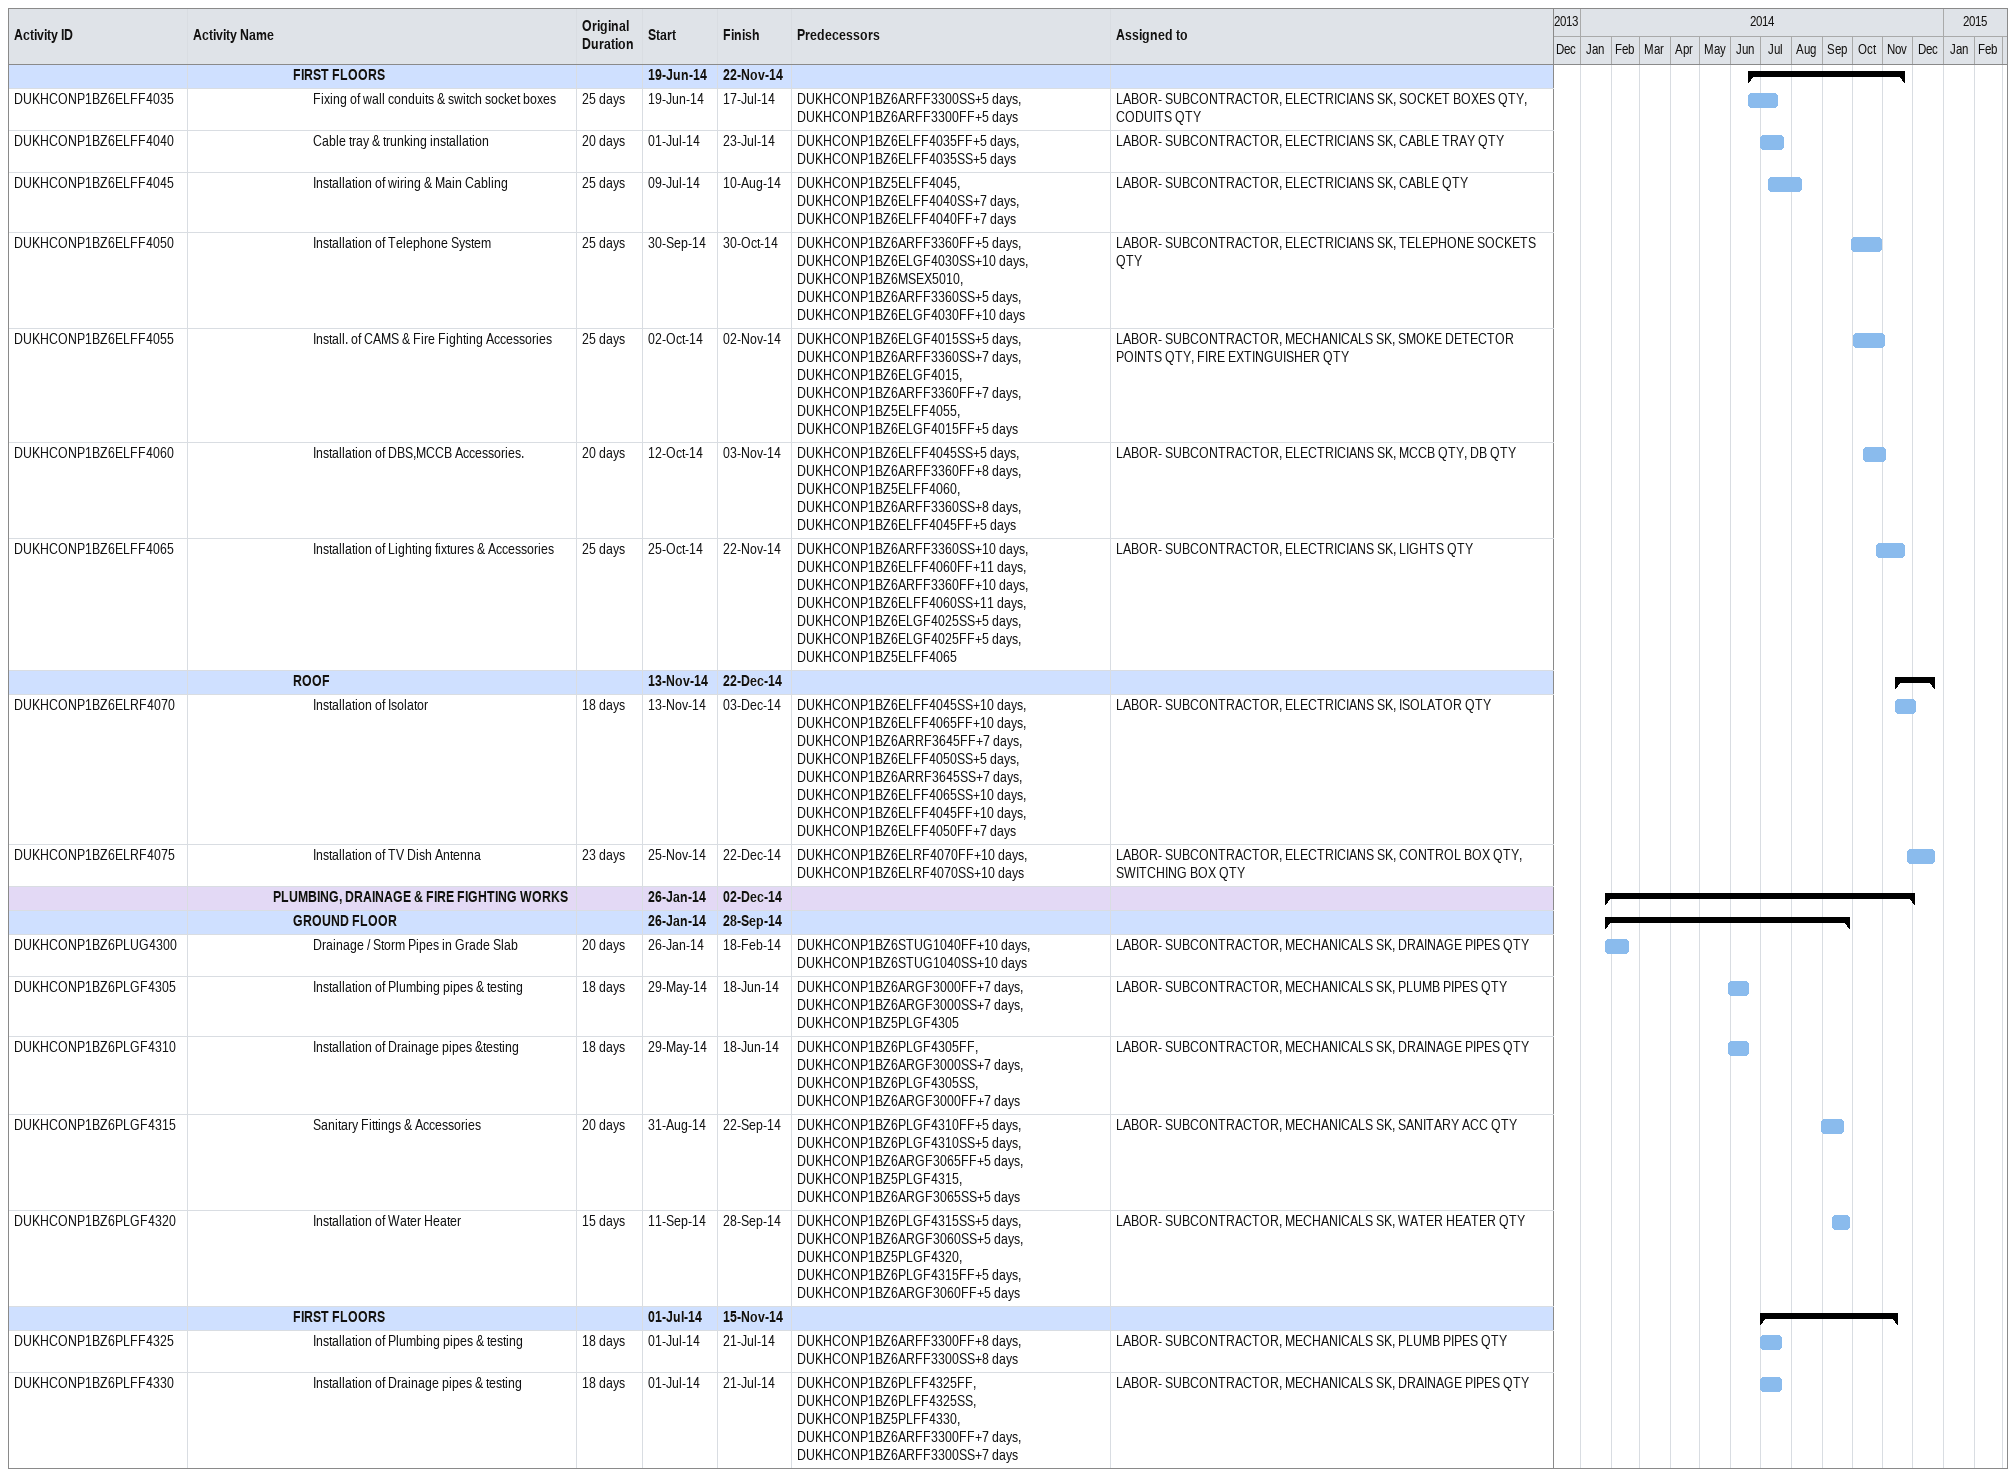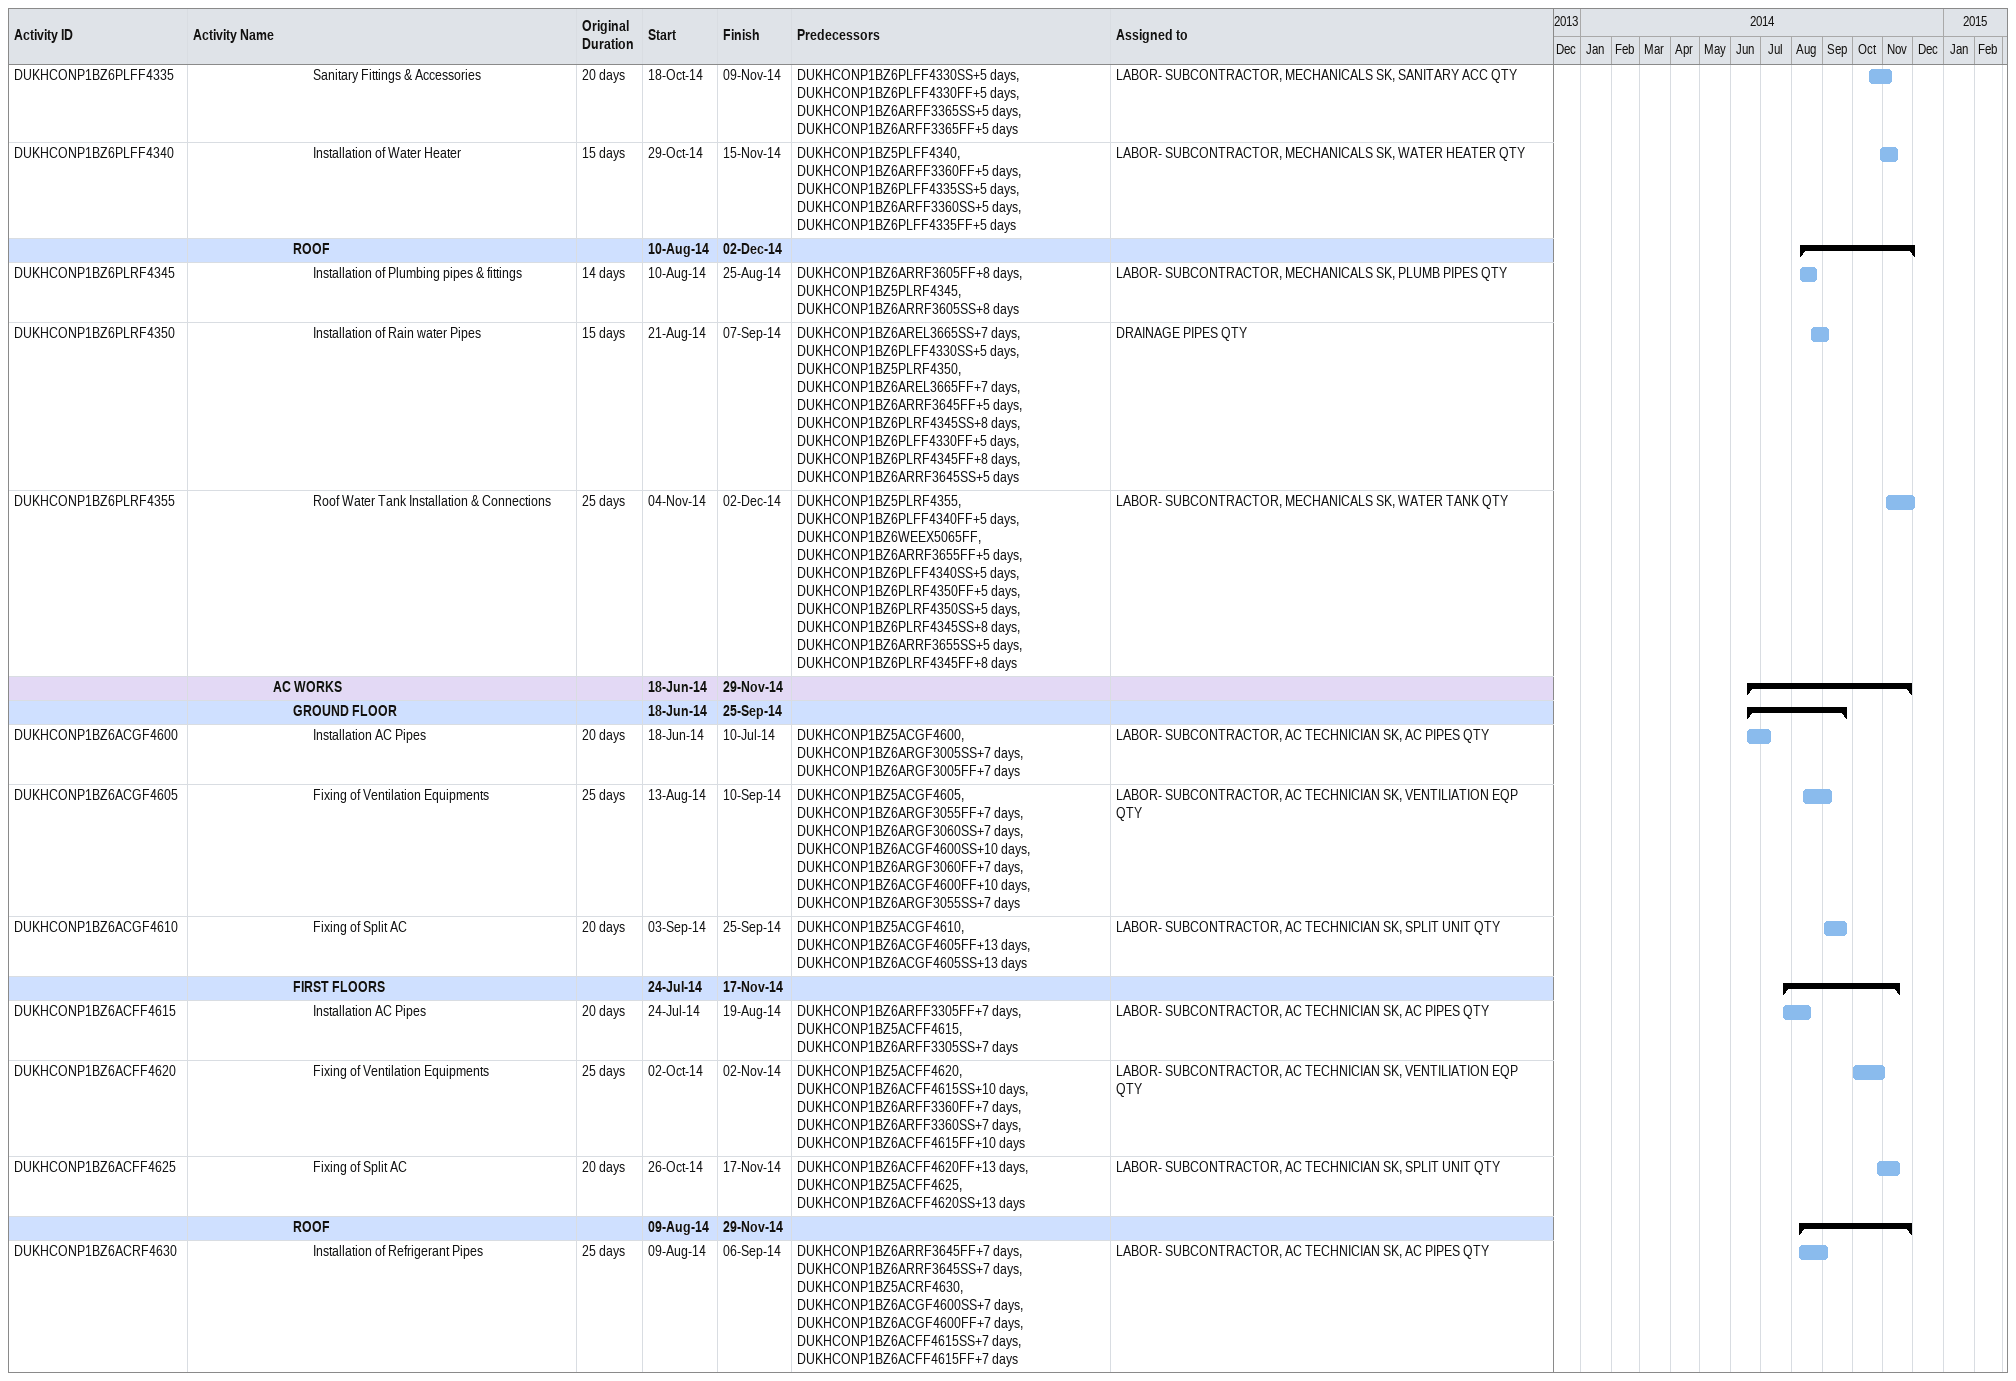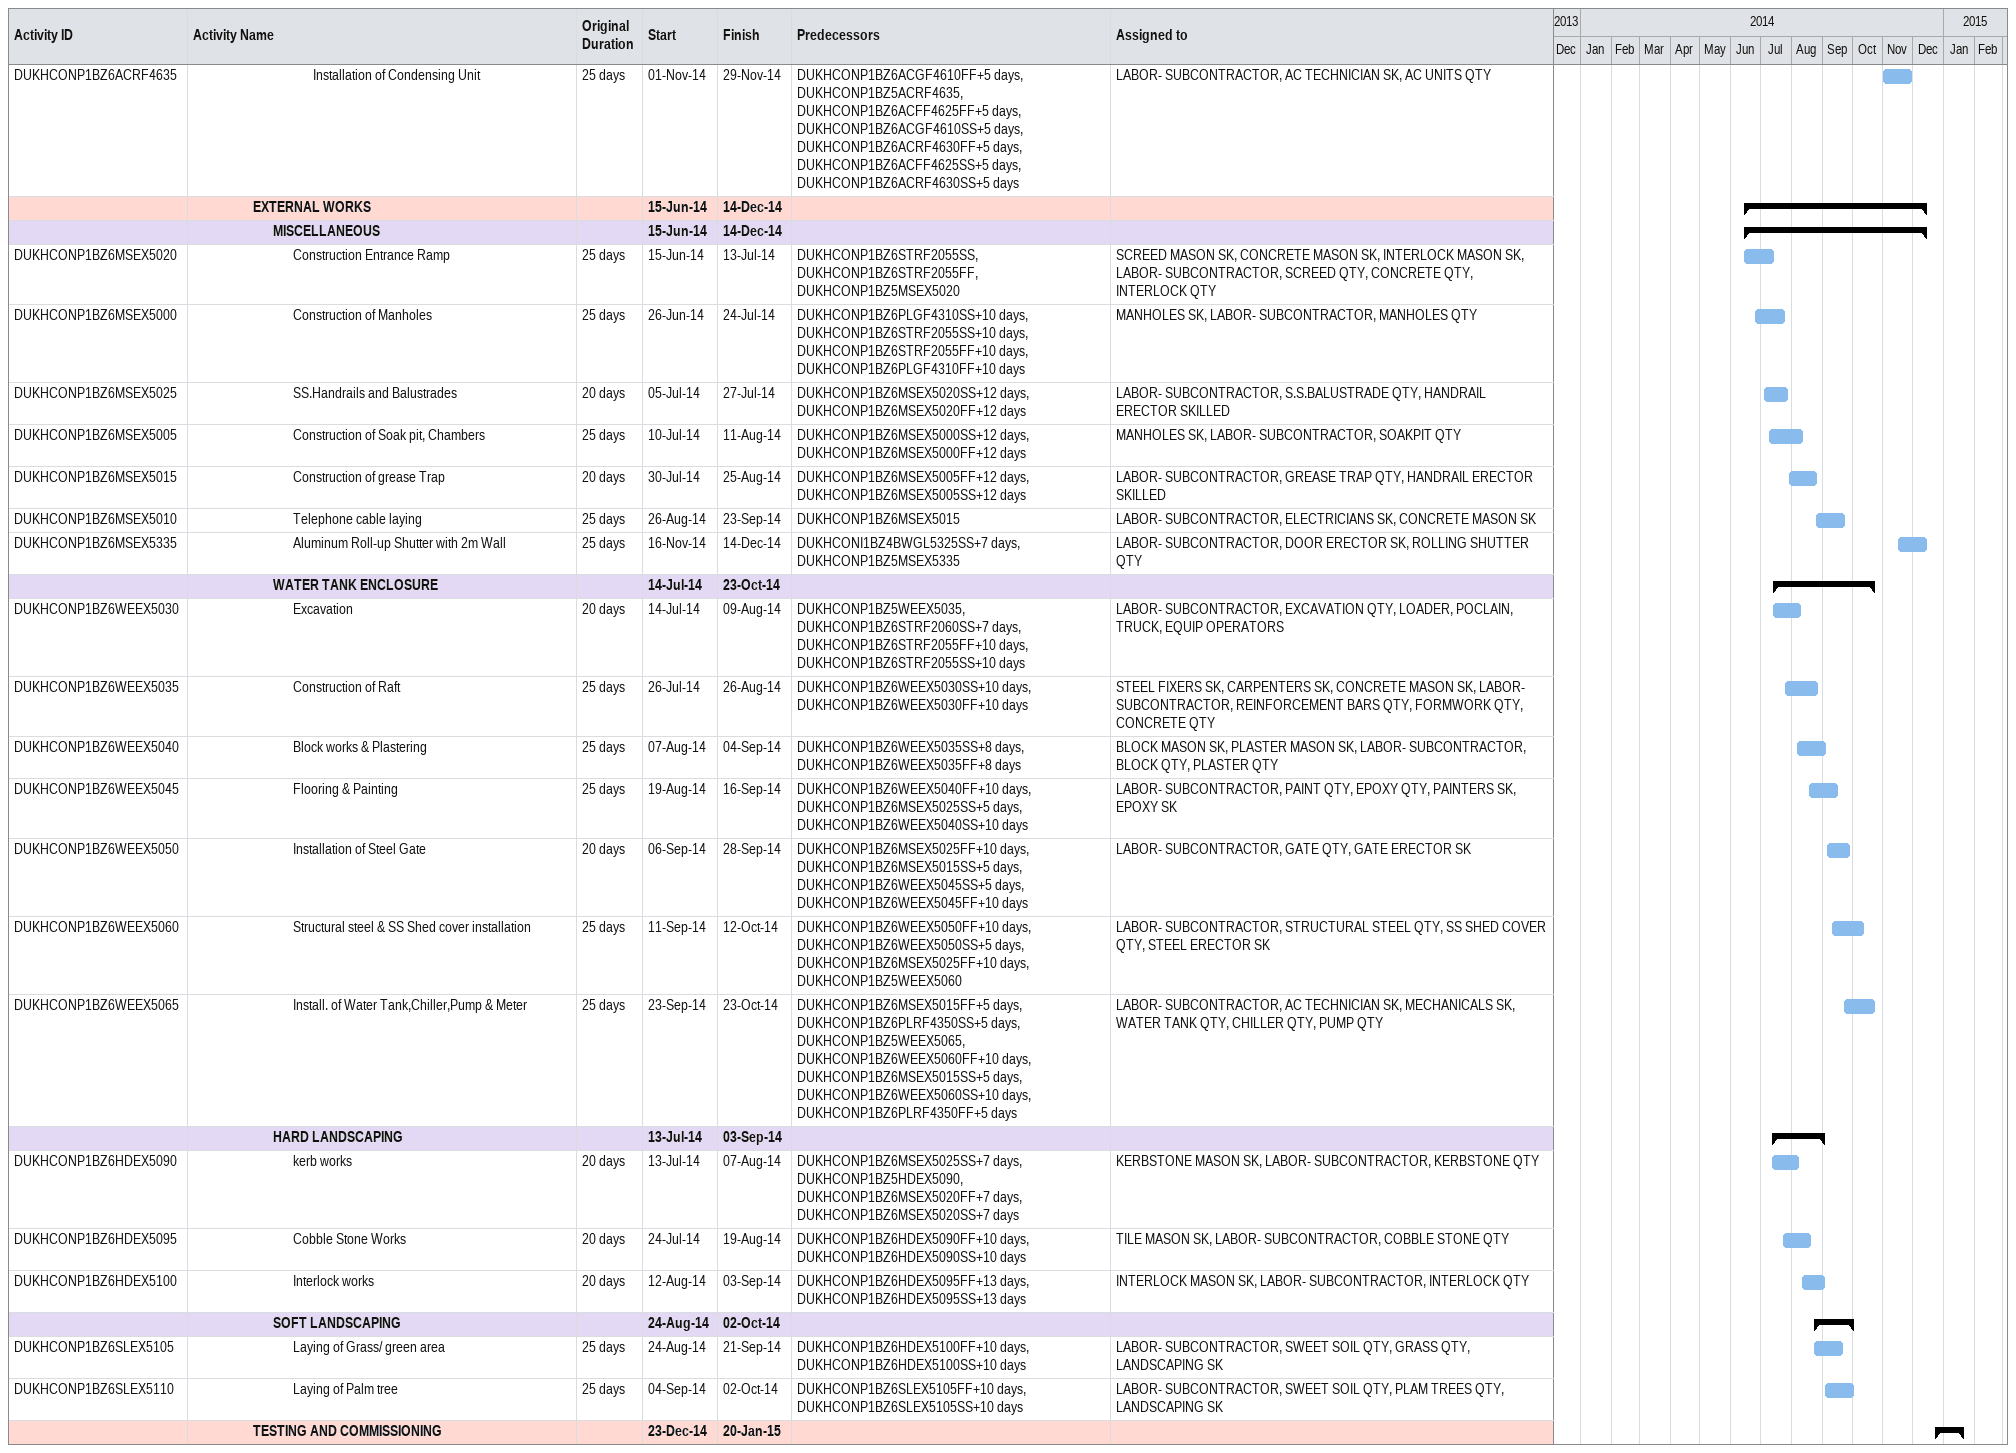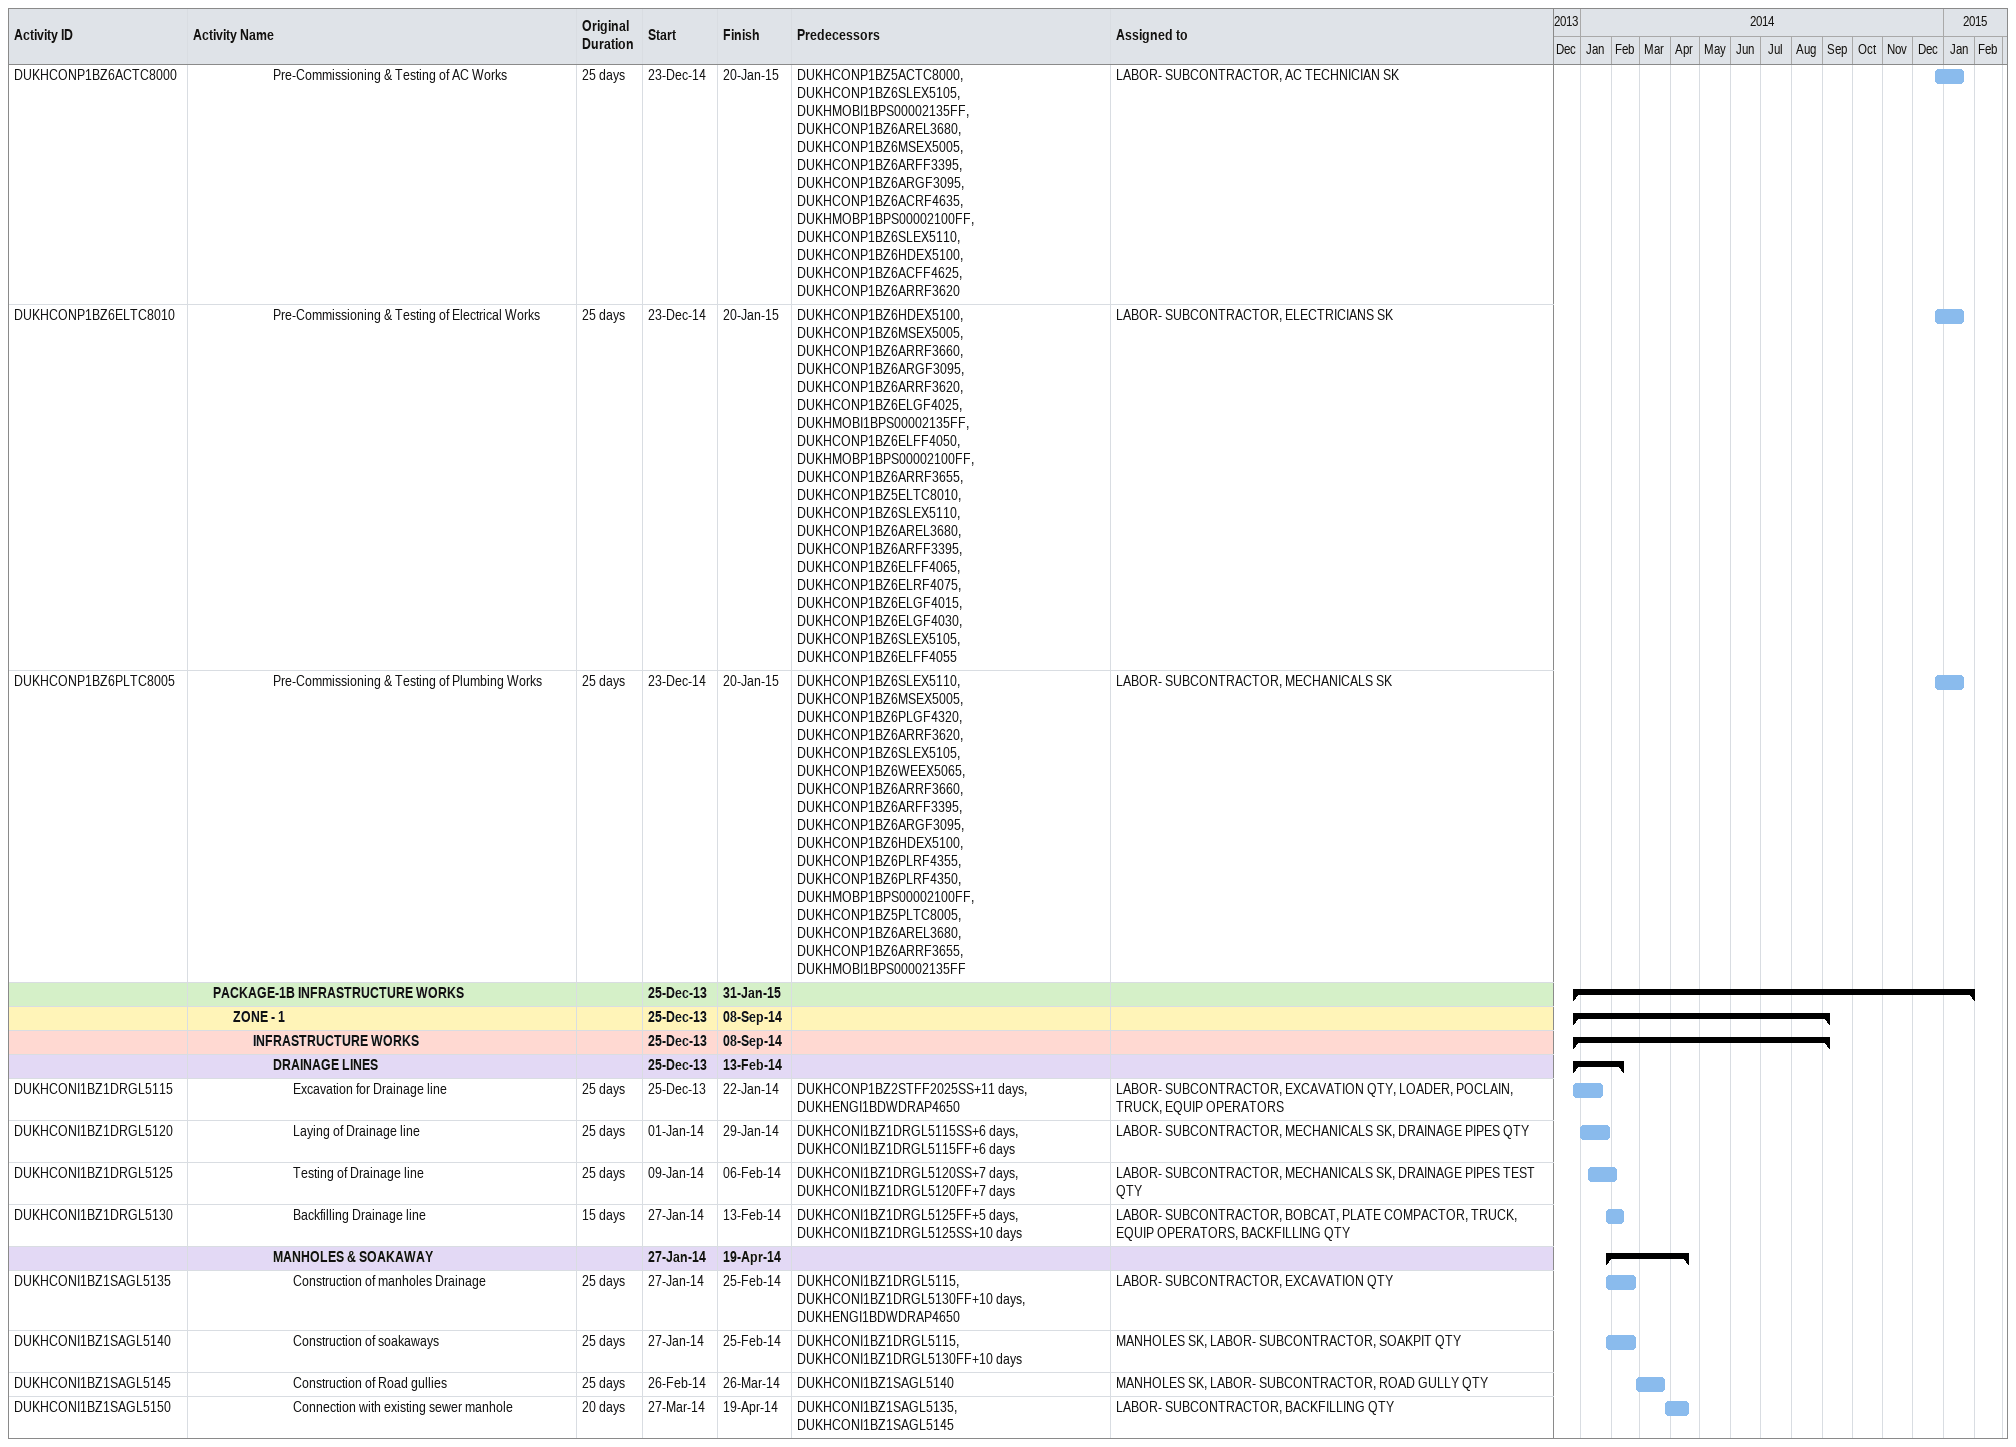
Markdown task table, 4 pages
| ID | Level | Task | Original duration | Start | Finish | Predecessors | Resources |
|---|---|---|---|---|---|---|---|
|  | 6 | **FIRST FLOORS** |  | 2014-06-19 | 2014-11-22 |  |  |
| DUKHCONP1BZ6ELFF4035 | 7 | Fixing of wall conduits & switch socket boxes | 25d | 2014-06-19 | 2014-07-17 | DUKHCONP1BZ6ARFF3300SS+5d, DUKHCONP1BZ6ARFF3300FF+5d | LABOR- SUBCONTRACTOR, ELECTRICIANS SK, SOCKET BOXES QTY, CODUITS QTY |
| DUKHCONP1BZ6ELFF4040 | 7 | Cable tray & trunking installation | 20d | 2014-07-01 | 2014-07-23 | DUKHCONP1BZ6ELFF4035FF+5d, DUKHCONP1BZ6ELFF4035SS+5d | LABOR- SUBCONTRACTOR, ELECTRICIANS SK, CABLE TRAY QTY |
| DUKHCONP1BZ6ELFF4045 | 7 | Installation of wiring & Main Cabling | 25d | 2014-07-09 | 2014-08-10 | DUKHCONP1BZ5ELFF4045, DUKHCONP1BZ6ELFF4040SS+7d, DUKHCONP1BZ6ELFF4040FF+7d | LABOR- SUBCONTRACTOR, ELECTRICIANS SK, CABLE QTY |
| DUKHCONP1BZ6ELFF4050 | 7 | Installation of Telephone System | 25d | 2014-09-30 | 2014-10-30 | DUKHCONP1BZ6ARFF3360FF+5d, DUKHCONP1BZ6ELGF4030SS+10d, DUKHCONP1BZ6MSEX5010, DUKHCONP1BZ6ARFF3360SS+5d, DUKHCONP1BZ6ELGF4030FF+10d | LABOR- SUBCONTRACTOR, ELECTRICIANS SK, TELEPHONE SOCKETS QTY |
| DUKHCONP1BZ6ELFF4055 | 7 | Install. of CAMS & Fire Fighting Accessories | 25d | 2014-10-02 | 2014-11-02 | DUKHCONP1BZ6ELGF4015SS+5d, DUKHCONP1BZ6ARFF3360SS+7d, DUKHCONP1BZ6ELGF4015, DUKHCONP1BZ6ARFF3360FF+7d, DUKHCONP1BZ5ELFF4055, DUKHCONP1BZ6ELGF4015FF+5d | LABOR- SUBCONTRACTOR, MECHANICALS SK, SMOKE DETECTOR POINTS QTY, FIRE EXTINGUISHER QTY |
| DUKHCONP1BZ6ELFF4060 | 7 | Installation of DBS,MCCB Accessories. | 20d | 2014-10-12 | 2014-11-03 | DUKHCONP1BZ6ELFF4045SS+5d, DUKHCONP1BZ6ARFF3360FF+8d, DUKHCONP1BZ5ELFF4060, DUKHCONP1BZ6ARFF3360SS+8d, DUKHCONP1BZ6ELFF4045FF+5d | LABOR- SUBCONTRACTOR, ELECTRICIANS SK, MCCB QTY, DB QTY |
| DUKHCONP1BZ6ELFF4065 | 7 | Installation of Lighting fixtures & Accessories | 25d | 2014-10-25 | 2014-11-22 | DUKHCONP1BZ6ARFF3360SS+10d, DUKHCONP1BZ6ELFF4060FF+11d, DUKHCONP1BZ6ARFF3360FF+10d, DUKHCONP1BZ6ELFF4060SS+11d, DUKHCONP1BZ6ELGF4025SS+5d, DUKHCONP1BZ6ELGF4025FF+5d, DUKHCONP1BZ5ELFF4065 | LABOR- SUBCONTRACTOR, ELECTRICIANS SK, LIGHTS QTY |
|  | 6 | **ROOF** |  | 2014-11-13 | 2014-12-22 |  |  |
| DUKHCONP1BZ6ELRF4070 | 7 | Installation of Isolator | 18d | 2014-11-13 | 2014-12-03 | DUKHCONP1BZ6ELFF4045SS+10d, DUKHCONP1BZ6ELFF4065FF+10d, DUKHCONP1BZ6ARRF3645FF+7d, DUKHCONP1BZ6ELFF4050SS+5d, DUKHCONP1BZ6ARRF3645SS+7d, DUKHCONP1BZ6ELFF4065SS+10d, DUKHCONP1BZ6ELFF4045FF+10d, DUKHCONP1BZ6ELFF4050FF+7d | LABOR- SUBCONTRACTOR, ELECTRICIANS SK, ISOLATOR QTY |
| DUKHCONP1BZ6ELRF4075 | 7 | Installation of TV Dish Antenna | 23d | 2014-11-25 | 2014-12-22 | DUKHCONP1BZ6ELRF4070FF+10d, DUKHCONP1BZ6ELRF4070SS+10d | LABOR- SUBCONTRACTOR, ELECTRICIANS SK, CONTROL BOX QTY, SWITCHING BOX QTY |
|  | 5 | **PLUMBING, DRAINAGE & FIRE FIGHTING WORKS** |  | 2014-01-26 | 2014-12-02 |  |  |
|  | 6 | **GROUND FLOOR** |  | 2014-01-26 | 2014-09-28 |  |  |
| DUKHCONP1BZ6PLUG4300 | 7 | Drainage / Storm Pipes in Grade Slab | 20d | 2014-01-26 | 2014-02-18 | DUKHCONP1BZ6STUG1040FF+10d, DUKHCONP1BZ6STUG1040SS+10d | LABOR- SUBCONTRACTOR, MECHANICALS SK, DRAINAGE PIPES QTY |
| DUKHCONP1BZ6PLGF4305 | 7 | Installation of Plumbing pipes & testing | 18d | 2014-05-29 | 2014-06-18 | DUKHCONP1BZ6ARGF3000FF+7d, DUKHCONP1BZ6ARGF3000SS+7d, DUKHCONP1BZ5PLGF4305 | LABOR- SUBCONTRACTOR, MECHANICALS SK, PLUMB PIPES QTY |
| DUKHCONP1BZ6PLGF4310 | 7 | Installation of Drainage pipes &testing | 18d | 2014-05-29 | 2014-06-18 | DUKHCONP1BZ6PLGF4305FF, DUKHCONP1BZ6ARGF3000SS+7d, DUKHCONP1BZ6PLGF4305SS, DUKHCONP1BZ6ARGF3000FF+7d | LABOR- SUBCONTRACTOR, MECHANICALS SK, DRAINAGE PIPES QTY |
| DUKHCONP1BZ6PLGF4315 | 7 | Sanitary Fittings & Accessories | 20d | 2014-08-31 | 2014-09-22 | DUKHCONP1BZ6PLGF4310FF+5d, DUKHCONP1BZ6PLGF4310SS+5d, DUKHCONP1BZ6ARGF3065FF+5d, DUKHCONP1BZ5PLGF4315, DUKHCONP1BZ6ARGF3065SS+5d | LABOR- SUBCONTRACTOR, MECHANICALS SK, SANITARY ACC QTY |
| DUKHCONP1BZ6PLGF4320 | 7 | Installation of Water Heater | 15d | 2014-09-11 | 2014-09-28 | DUKHCONP1BZ6PLGF4315SS+5d, DUKHCONP1BZ6ARGF3060SS+5d, DUKHCONP1BZ5PLGF4320, DUKHCONP1BZ6PLGF4315FF+5d, DUKHCONP1BZ6ARGF3060FF+5d | LABOR- SUBCONTRACTOR, MECHANICALS SK, WATER HEATER QTY |
|  | 6 | **FIRST FLOORS** |  | 2014-07-01 | 2014-11-15 |  |  |
| DUKHCONP1BZ6PLFF4325 | 7 | Installation of Plumbing pipes & testing | 18d | 2014-07-01 | 2014-07-21 | DUKHCONP1BZ6ARFF3300FF+8d, DUKHCONP1BZ6ARFF3300SS+8d | LABOR- SUBCONTRACTOR, MECHANICALS SK, PLUMB PIPES QTY |
| DUKHCONP1BZ6PLFF4330 | 7 | Installation of Drainage pipes & testing | 18d | 2014-07-01 | 2014-07-21 | DUKHCONP1BZ6PLFF4325FF, DUKHCONP1BZ6PLFF4325SS, DUKHCONP1BZ5PLFF4330, DUKHCONP1BZ6ARFF3300FF+7d, DUKHCONP1BZ6ARFF3300SS+7d | LABOR- SUBCONTRACTOR, MECHANICALS SK, DRAINAGE PIPES QTY |
| DUKHCONP1BZ6PLFF4335 | 7 | Sanitary Fittings & Accessories | 20d | 2014-10-18 | 2014-11-09 | DUKHCONP1BZ6PLFF4330SS+5d, DUKHCONP1BZ6PLFF4330FF+5d, DUKHCONP1BZ6ARFF3365SS+5d, DUKHCONP1BZ6ARFF3365FF+5d | LABOR- SUBCONTRACTOR, MECHANICALS SK, SANITARY ACC QTY |
| DUKHCONP1BZ6PLFF4340 | 7 | Installation of Water Heater | 15d | 2014-10-29 | 2014-11-15 | DUKHCONP1BZ5PLFF4340, DUKHCONP1BZ6ARFF3360FF+5d, DUKHCONP1BZ6PLFF4335SS+5d, DUKHCONP1BZ6ARFF3360SS+5d, DUKHCONP1BZ6PLFF4335FF+5d | LABOR- SUBCONTRACTOR, MECHANICALS SK, WATER HEATER QTY |
|  | 6 | **ROOF** |  | 2014-08-10 | 2014-12-02 |  |  |
| DUKHCONP1BZ6PLRF4345 | 7 | Installation of Plumbing pipes & fittings | 14d | 2014-08-10 | 2014-08-25 | DUKHCONP1BZ6ARRF3605FF+8d, DUKHCONP1BZ5PLRF4345, DUKHCONP1BZ6ARRF3605SS+8d | LABOR- SUBCONTRACTOR, MECHANICALS SK, PLUMB PIPES QTY |
| DUKHCONP1BZ6PLRF4350 | 7 | Installation of Rain water Pipes | 15d | 2014-08-21 | 2014-09-07 | DUKHCONP1BZ6AREL3665SS+7d, DUKHCONP1BZ6PLFF4330SS+5d, DUKHCONP1BZ5PLRF4350, DUKHCONP1BZ6AREL3665FF+7d, DUKHCONP1BZ6ARRF3645FF+5d, DUKHCONP1BZ6PLRF4345SS+8d, DUKHCONP1BZ6PLFF4330FF+5d, DUKHCONP1BZ6PLRF4345FF+8d, DUKHCONP1BZ6ARRF3645SS+5d | DRAINAGE PIPES QTY |
| DUKHCONP1BZ6PLRF4355 | 7 | Roof Water Tank Installation & Connections | 25d | 2014-11-04 | 2014-12-02 | DUKHCONP1BZ5PLRF4355, DUKHCONP1BZ6PLFF4340FF+5d, DUKHCONP1BZ6WEEX5065FF, DUKHCONP1BZ6ARRF3655FF+5d, DUKHCONP1BZ6PLFF4340SS+5d, DUKHCONP1BZ6PLRF4350FF+5d, DUKHCONP1BZ6PLRF4350SS+5d, DUKHCONP1BZ6PLRF4345SS+8d, DUKHCONP1BZ6ARRF3655SS+5d, DUKHCONP1BZ6PLRF4345FF+8d | LABOR- SUBCONTRACTOR, MECHANICALS SK, WATER TANK QTY |
|  | 5 | **AC WORKS** |  | 2014-06-18 | 2014-11-29 |  |  |
|  | 6 | **GROUND FLOOR** |  | 2014-06-18 | 2014-09-25 |  |  |
| DUKHCONP1BZ6ACGF4600 | 7 | Installation AC Pipes | 20d | 2014-06-18 | 2014-07-10 | DUKHCONP1BZ5ACGF4600, DUKHCONP1BZ6ARGF3005SS+7d, DUKHCONP1BZ6ARGF3005FF+7d | LABOR- SUBCONTRACTOR, AC TECHNICIAN SK, AC PIPES QTY |
| DUKHCONP1BZ6ACGF4605 | 7 | Fixing of Ventilation Equipments | 25d | 2014-08-13 | 2014-09-10 | DUKHCONP1BZ5ACGF4605, DUKHCONP1BZ6ARGF3055FF+7d, DUKHCONP1BZ6ARGF3060SS+7d, DUKHCONP1BZ6ACGF4600SS+10d, DUKHCONP1BZ6ARGF3060FF+7d, DUKHCONP1BZ6ACGF4600FF+10d, DUKHCONP1BZ6ARGF3055SS+7d | LABOR- SUBCONTRACTOR, AC TECHNICIAN SK, VENTILIATION EQP QTY |
| DUKHCONP1BZ6ACGF4610 | 7 | Fixing of Split AC | 20d | 2014-09-03 | 2014-09-25 | DUKHCONP1BZ5ACGF4610, DUKHCONP1BZ6ACGF4605FF+13d, DUKHCONP1BZ6ACGF4605SS+13d | LABOR- SUBCONTRACTOR, AC TECHNICIAN SK, SPLIT UNIT QTY |
|  | 6 | **FIRST FLOORS** |  | 2014-07-24 | 2014-11-17 |  |  |
| DUKHCONP1BZ6ACFF4615 | 7 | Installation AC Pipes | 20d | 2014-07-24 | 2014-08-19 | DUKHCONP1BZ6ARFF3305FF+7d, DUKHCONP1BZ5ACFF4615, DUKHCONP1BZ6ARFF3305SS+7d | LABOR- SUBCONTRACTOR, AC TECHNICIAN SK, AC PIPES QTY |
| DUKHCONP1BZ6ACFF4620 | 7 | Fixing of Ventilation Equipments | 25d | 2014-10-02 | 2014-11-02 | DUKHCONP1BZ5ACFF4620, DUKHCONP1BZ6ACFF4615SS+10d, DUKHCONP1BZ6ARFF3360FF+7d, DUKHCONP1BZ6ARFF3360SS+7d, DUKHCONP1BZ6ACFF4615FF+10d | LABOR- SUBCONTRACTOR, AC TECHNICIAN SK, VENTILIATION EQP QTY |
| DUKHCONP1BZ6ACFF4625 | 7 | Fixing of Split AC | 20d | 2014-10-26 | 2014-11-17 | DUKHCONP1BZ6ACFF4620FF+13d, DUKHCONP1BZ5ACFF4625, DUKHCONP1BZ6ACFF4620SS+13d | LABOR- SUBCONTRACTOR, AC TECHNICIAN SK, SPLIT UNIT QTY |
|  | 6 | **ROOF** |  | 2014-08-09 | 2014-11-29 |  |  |
| DUKHCONP1BZ6ACRF4630 | 7 | Installation of Refrigerant Pipes | 25d | 2014-08-09 | 2014-09-06 | DUKHCONP1BZ6ARRF3645FF+7d, DUKHCONP1BZ6ARRF3645SS+7d, DUKHCONP1BZ5ACRF4630, DUKHCONP1BZ6ACGF4600SS+7d, DUKHCONP1BZ6ACGF4600FF+7d, DUKHCONP1BZ6ACFF4615SS+7d, DUKHCONP1BZ6ACFF4615FF+7d | LABOR- SUBCONTRACTOR, AC TECHNICIAN SK, AC PIPES QTY |
| DUKHCONP1BZ6ACRF4635 | 7 | Installation of Condensing Unit | 25d | 2014-11-01 | 2014-11-29 | DUKHCONP1BZ6ACGF4610FF+5d, DUKHCONP1BZ5ACRF4635, DUKHCONP1BZ6ACFF4625FF+5d, DUKHCONP1BZ6ACGF4610SS+5d, DUKHCONP1BZ6ACRF4630FF+5d, DUKHCONP1BZ6ACFF4625SS+5d, DUKHCONP1BZ6ACRF4630SS+5d | LABOR- SUBCONTRACTOR, AC TECHNICIAN SK, AC UNITS QTY |
|  | 4 | **EXTERNAL WORKS** |  | 2014-06-15 | 2014-12-14 |  |  |
|  | 5 | **MISCELLANEOUS** |  | 2014-06-15 | 2014-12-14 |  |  |
| DUKHCONP1BZ6MSEX5020 | 6 | Construction Entrance Ramp | 25d | 2014-06-15 | 2014-07-13 | DUKHCONP1BZ6STRF2055SS, DUKHCONP1BZ6STRF2055FF, DUKHCONP1BZ5MSEX5020 | SCREED MASON SK, CONCRETE MASON SK, INTERLOCK MASON SK, LABOR- SUBCONTRACTOR, SCREED QTY, CONCRETE QTY, INTERLOCK QTY |
| DUKHCONP1BZ6MSEX5000 | 6 | Construction of Manholes | 25d | 2014-06-26 | 2014-07-24 | DUKHCONP1BZ6PLGF4310SS+10d, DUKHCONP1BZ6STRF2055SS+10d, DUKHCONP1BZ6STRF2055FF+10d, DUKHCONP1BZ6PLGF4310FF+10d | MANHOLES SK, LABOR- SUBCONTRACTOR, MANHOLES QTY |
| DUKHCONP1BZ6MSEX5025 | 6 | SS.Handrails and Balustrades | 20d | 2014-07-05 | 2014-07-27 | DUKHCONP1BZ6MSEX5020SS+12d, DUKHCONP1BZ6MSEX5020FF+12d | LABOR- SUBCONTRACTOR, S.S.BALUSTRADE QTY, HANDRAIL ERECTOR SKILLED |
| DUKHCONP1BZ6MSEX5005 | 6 | Construction of Soak pit, Chambers | 25d | 2014-07-10 | 2014-08-11 | DUKHCONP1BZ6MSEX5000SS+12d, DUKHCONP1BZ6MSEX5000FF+12d | MANHOLES SK, LABOR- SUBCONTRACTOR, SOAKPIT QTY |
| DUKHCONP1BZ6MSEX5015 | 6 | Construction of grease Trap | 20d | 2014-07-30 | 2014-08-25 | DUKHCONP1BZ6MSEX5005FF+12d, DUKHCONP1BZ6MSEX5005SS+12d | LABOR- SUBCONTRACTOR, GREASE TRAP QTY, HANDRAIL ERECTOR SKILLED |
| DUKHCONP1BZ6MSEX5010 | 6 | Telephone cable laying | 25d | 2014-08-26 | 2014-09-23 | DUKHCONP1BZ6MSEX5015 | LABOR- SUBCONTRACTOR, ELECTRICIANS SK, CONCRETE MASON SK |
| DUKHCONP1BZ6MSEX5335 | 6 | Aluminum Roll-up Shutter with 2m Wall | 25d | 2014-11-16 | 2014-12-14 | DUKHCONI1BZ4BWGL5325SS+7d, DUKHCONP1BZ5MSEX5335 | LABOR- SUBCONTRACTOR, DOOR ERECTOR SK, ROLLING SHUTTER QTY |
|  | 5 | **WATER TANK ENCLOSURE** |  | 2014-07-14 | 2014-10-23 |  |  |
| DUKHCONP1BZ6WEEX5030 | 6 | Excavation | 20d | 2014-07-14 | 2014-08-09 | DUKHCONP1BZ5WEEX5035, DUKHCONP1BZ6STRF2060SS+7d, DUKHCONP1BZ6STRF2055FF+10d, DUKHCONP1BZ6STRF2055SS+10d | LABOR- SUBCONTRACTOR, EXCAVATION QTY, LOADER, POCLAIN, TRUCK, EQUIP OPERATORS |
| DUKHCONP1BZ6WEEX5035 | 6 | Construction of Raft | 25d | 2014-07-26 | 2014-08-26 | DUKHCONP1BZ6WEEX5030SS+10d, DUKHCONP1BZ6WEEX5030FF+10d | STEEL FIXERS SK, CARPENTERS SK, CONCRETE MASON SK, LABOR- SUBCONTRACTOR, REINFORCEMENT BARS QTY, FORMWORK QTY, CONCRETE QTY |
| DUKHCONP1BZ6WEEX5040 | 6 | Block works & Plastering | 25d | 2014-08-07 | 2014-09-04 | DUKHCONP1BZ6WEEX5035SS+8d, DUKHCONP1BZ6WEEX5035FF+8d | BLOCK MASON SK, PLASTER MASON SK, LABOR- SUBCONTRACTOR, BLOCK QTY, PLASTER QTY |
| DUKHCONP1BZ6WEEX5045 | 6 | Flooring & Painting | 25d | 2014-08-19 | 2014-09-16 | DUKHCONP1BZ6WEEX5040FF+10d, DUKHCONP1BZ6MSEX5025SS+5d, DUKHCONP1BZ6WEEX5040SS+10d | LABOR- SUBCONTRACTOR, PAINT QTY, EPOXY QTY, PAINTERS SK, EPOXY SK |
| DUKHCONP1BZ6WEEX5050 | 6 | Installation of Steel Gate | 20d | 2014-09-06 | 2014-09-28 | DUKHCONP1BZ6MSEX5025FF+10d, DUKHCONP1BZ6MSEX5015SS+5d, DUKHCONP1BZ6WEEX5045SS+5d, DUKHCONP1BZ6WEEX5045FF+10d | LABOR- SUBCONTRACTOR, GATE QTY, GATE ERECTOR SK |
| DUKHCONP1BZ6WEEX5060 | 6 | Structural steel & SS Shed cover installation | 25d | 2014-09-11 | 2014-10-12 | DUKHCONP1BZ6WEEX5050FF+10d, DUKHCONP1BZ6WEEX5050SS+5d, DUKHCONP1BZ6MSEX5025FF+10d, DUKHCONP1BZ5WEEX5060 | LABOR- SUBCONTRACTOR, STRUCTURAL STEEL QTY, SS SHED COVER QTY, STEEL ERECTOR SK |
| DUKHCONP1BZ6WEEX5065 | 6 | Install. of Water Tank,Chiller,Pump & Meter | 25d | 2014-09-23 | 2014-10-23 | DUKHCONP1BZ6MSEX5015FF+5d, DUKHCONP1BZ6PLRF4350SS+5d, DUKHCONP1BZ5WEEX5065, DUKHCONP1BZ6WEEX5060FF+10d, DUKHCONP1BZ6MSEX5015SS+5d, DUKHCONP1BZ6WEEX5060SS+10d, DUKHCONP1BZ6PLRF4350FF+5d | LABOR- SUBCONTRACTOR, AC TECHNICIAN SK, MECHANICALS SK, WATER TANK QTY, CHILLER QTY, PUMP QTY |
|  | 5 | **HARD LANDSCAPING** |  | 2014-07-13 | 2014-09-03 |  |  |
| DUKHCONP1BZ6HDEX5090 | 6 | kerb works | 20d | 2014-07-13 | 2014-08-07 | DUKHCONP1BZ6MSEX5025SS+7d, DUKHCONP1BZ5HDEX5090, DUKHCONP1BZ6MSEX5020FF+7d, DUKHCONP1BZ6MSEX5020SS+7d | KERBSTONE MASON SK, LABOR- SUBCONTRACTOR, KERBSTONE QTY |
| DUKHCONP1BZ6HDEX5095 | 6 | Cobble Stone Works | 20d | 2014-07-24 | 2014-08-19 | DUKHCONP1BZ6HDEX5090FF+10d, DUKHCONP1BZ6HDEX5090SS+10d | TILE MASON SK, LABOR- SUBCONTRACTOR, COBBLE STONE QTY |
| DUKHCONP1BZ6HDEX5100 | 6 | Interlock works | 20d | 2014-08-12 | 2014-09-03 | DUKHCONP1BZ6HDEX5095FF+13d, DUKHCONP1BZ6HDEX5095SS+13d | INTERLOCK MASON SK, LABOR- SUBCONTRACTOR, INTERLOCK QTY |
|  | 5 | **SOFT LANDSCAPING** |  | 2014-08-24 | 2014-10-02 |  |  |
| DUKHCONP1BZ6SLEX5105 | 6 | Laying of Grass/ green area | 25d | 2014-08-24 | 2014-09-21 | DUKHCONP1BZ6HDEX5100FF+10d, DUKHCONP1BZ6HDEX5100SS+10d | LABOR- SUBCONTRACTOR, SWEET SOIL QTY, GRASS QTY, LANDSCAPING SK |
| DUKHCONP1BZ6SLEX5110 | 6 | Laying of Palm tree | 25d | 2014-09-04 | 2014-10-02 | DUKHCONP1BZ6SLEX5105FF+10d, DUKHCONP1BZ6SLEX5105SS+10d | LABOR- SUBCONTRACTOR, SWEET SOIL QTY, PLAM TREES QTY, LANDSCAPING SK |
|  | 4 | **TESTING AND COMMISSIONING** |  | 2014-12-23 | 2015-01-20 |  |  |
| DUKHCONP1BZ6ACTC8000 | 5 | Pre-Commissioning & Testing of AC Works | 25d | 2014-12-23 | 2015-01-20 | DUKHCONP1BZ5ACTC8000, DUKHCONP1BZ6SLEX5105, DUKHMOBI1BPS00002135FF, DUKHCONP1BZ6AREL3680, DUKHCONP1BZ6MSEX5005, DUKHCONP1BZ6ARFF3395, DUKHCONP1BZ6ARGF3095, DUKHCONP1BZ6ACRF4635, DUKHMOBP1BPS00002100FF, DUKHCONP1BZ6SLEX5110, DUKHCONP1BZ6HDEX5100, DUKHCONP1BZ6ACFF4625, DUKHCONP1BZ6ARRF3620 | LABOR- SUBCONTRACTOR, AC TECHNICIAN SK |
| DUKHCONP1BZ6ELTC8010 | 5 | Pre-Commissioning & Testing of Electrical Works | 25d | 2014-12-23 | 2015-01-20 | DUKHCONP1BZ6HDEX5100, DUKHCONP1BZ6MSEX5005, DUKHCONP1BZ6ARRF3660, DUKHCONP1BZ6ARGF3095, DUKHCONP1BZ6ARRF3620, DUKHCONP1BZ6ELGF4025, DUKHMOBI1BPS00002135FF, DUKHCONP1BZ6ELFF4050, DUKHMOBP1BPS00002100FF, DUKHCONP1BZ6ARRF3655, DUKHCONP1BZ5ELTC8010, DUKHCONP1BZ6SLEX5110, DUKHCONP1BZ6AREL3680, DUKHCONP1BZ6ARFF3395, DUKHCONP1BZ6ELFF4065, DUKHCONP1BZ6ELRF4075, DUKHCONP1BZ6ELGF4015, DUKHCONP1BZ6ELGF4030, DUKHCONP1BZ6SLEX5105, DUKHCONP1BZ6ELFF4055 | LABOR- SUBCONTRACTOR, ELECTRICIANS SK |
| DUKHCONP1BZ6PLTC8005 | 5 | Pre-Commissioning & Testing of Plumbing Works | 25d | 2014-12-23 | 2015-01-20 | DUKHCONP1BZ6SLEX5110, DUKHCONP1BZ6MSEX5005, DUKHCONP1BZ6PLGF4320, DUKHCONP1BZ6ARRF3620, DUKHCONP1BZ6SLEX5105, DUKHCONP1BZ6WEEX5065, DUKHCONP1BZ6ARRF3660, DUKHCONP1BZ6ARFF3395, DUKHCONP1BZ6ARGF3095, DUKHCONP1BZ6HDEX5100, DUKHCONP1BZ6PLRF4355, DUKHCONP1BZ6PLRF4350, DUKHMOBP1BPS00002100FF, DUKHCONP1BZ5PLTC8005, DUKHCONP1BZ6AREL3680, DUKHCONP1BZ6ARRF3655, DUKHMOBI1BPS00002135FF | LABOR- SUBCONTRACTOR, MECHANICALS SK |
|  | 2 | **PACKAGE-1B INFRASTRUCTURE WORKS** |  | 2013-12-25 | 2015-01-31 |  |  |
|  | 3 | **ZONE - 1** |  | 2013-12-25 | 2014-09-08 |  |  |
|  | 4 | **INFRASTRUCTURE WORKS** |  | 2013-12-25 | 2014-09-08 |  |  |
|  | 5 | **DRAINAGE LINES** |  | 2013-12-25 | 2014-02-13 |  |  |
| DUKHCONI1BZ1DRGL5115 | 6 | Excavation for Drainage line | 25d | 2013-12-25 | 2014-01-22 | DUKHCONP1BZ2STFF2025SS+11d, DUKHENGI1BDWDRAP4650 | LABOR- SUBCONTRACTOR, EXCAVATION QTY, LOADER, POCLAIN, TRUCK, EQUIP OPERATORS |
| DUKHCONI1BZ1DRGL5120 | 6 | Laying of Drainage line | 25d | 2014-01-01 | 2014-01-29 | DUKHCONI1BZ1DRGL5115SS+6d, DUKHCONI1BZ1DRGL5115FF+6d | LABOR- SUBCONTRACTOR, MECHANICALS SK, DRAINAGE PIPES QTY |
| DUKHCONI1BZ1DRGL5125 | 6 | Testing of Drainage line | 25d | 2014-01-09 | 2014-02-06 | DUKHCONI1BZ1DRGL5120SS+7d, DUKHCONI1BZ1DRGL5120FF+7d | LABOR- SUBCONTRACTOR, MECHANICALS SK, DRAINAGE PIPES TEST QTY |
| DUKHCONI1BZ1DRGL5130 | 6 | Backfilling Drainage line | 15d | 2014-01-27 | 2014-02-13 | DUKHCONI1BZ1DRGL5125FF+5d, DUKHCONI1BZ1DRGL5125SS+10d | LABOR- SUBCONTRACTOR, BOBCAT, PLATE COMPACTOR, TRUCK, EQUIP OPERATORS, BACKFILLING QTY |
|  | 5 | **MANHOLES & SOAKAWAY** |  | 2014-01-27 | 2014-04-19 |  |  |
| DUKHCONI1BZ1SAGL5135 | 6 | Construction of manholes Drainage | 25d | 2014-01-27 | 2014-02-25 | DUKHCONI1BZ1DRGL5115, DUKHCONI1BZ1DRGL5130FF+10d, DUKHENGI1BDWDRAP4650 | LABOR- SUBCONTRACTOR, EXCAVATION QTY |
| DUKHCONI1BZ1SAGL5140 | 6 | Construction of soakaways | 25d | 2014-01-27 | 2014-02-25 | DUKHCONI1BZ1DRGL5115, DUKHCONI1BZ1DRGL5130FF+10d | MANHOLES SK, LABOR- SUBCONTRACTOR, SOAKPIT QTY |
| DUKHCONI1BZ1SAGL5145 | 6 | Construction of Road gullies | 25d | 2014-02-26 | 2014-03-26 | DUKHCONI1BZ1SAGL5140 | MANHOLES SK, LABOR- SUBCONTRACTOR, ROAD GULLY QTY |
| DUKHCONI1BZ1SAGL5150 | 6 | Connection with existing sewer manhole | 20d | 2014-03-27 | 2014-04-19 | DUKHCONI1BZ1SAGL5135, DUKHCONI1BZ1SAGL5145 | LABOR- SUBCONTRACTOR, BACKFILLING QTY |
